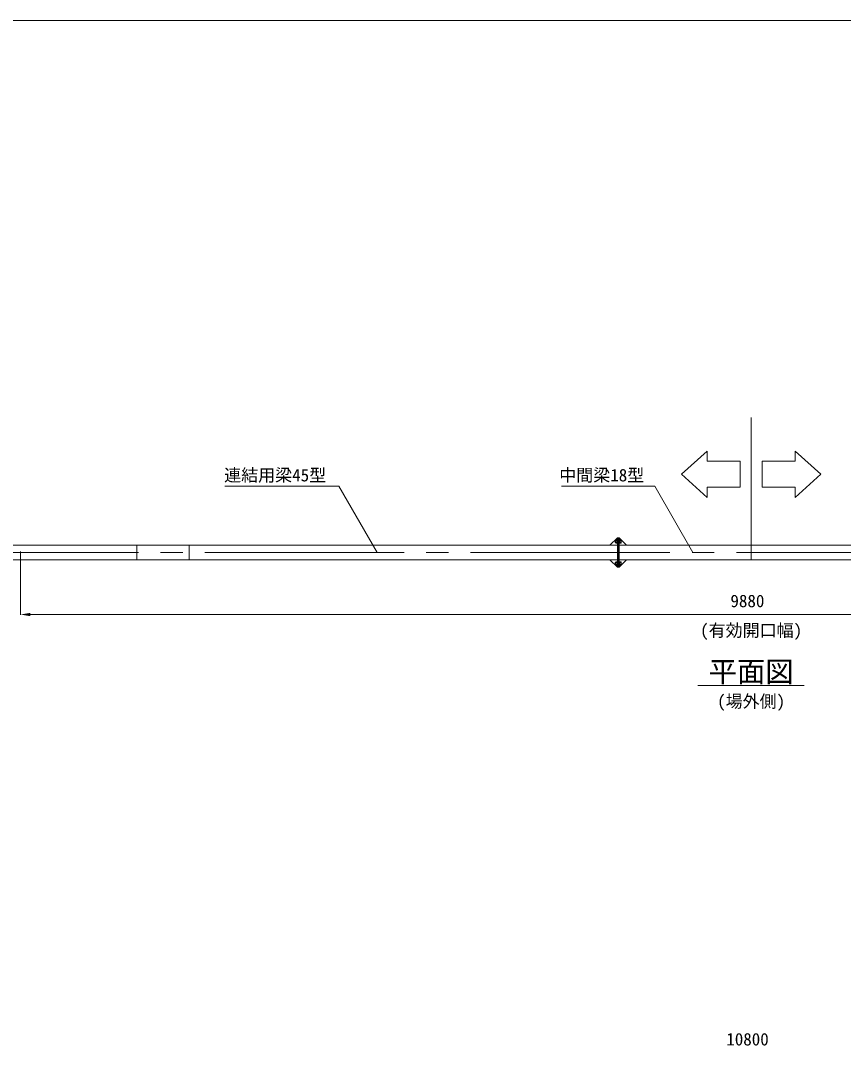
# Model space of a CAD drawing. Units: millimetres, scale not verified. Extents: x -35488 to -11338, y -17325 to 17325.
# Drawn here: x -32396 to -26823, y -7632 to -675 of the extents above; entities that cross this region are included whole.
import ezdxf
from ezdxf.enums import TextEntityAlignment as Align

# ---------------------------------------------------------------- set-up
doc = ezdxf.new("R2010")
doc.units = ezdxf.units.MM
doc.header["$LTSCALE"] = 150
doc.linetypes.add('CHAIN2', pattern=[12, 9, -1, 1, -1])
doc.linetypes.add('DASHED1', pattern=[1.8, 1.2, -0.6])
for name, color, linetype, lineweight in [('0-6_ﾎﾞﾙﾄ類', 2, 'Continuous', 18), ('0-A_図面枠', 7, 'Continuous', 18), ('0-B_寸法', 3, 'Continuous', 18), ('1-2_中央走行棒左', 7, 'Continuous', 18), ('1-3_中間梁18', 7, 'Continuous', 18), ('1-4_通芯', 1, 'CHAIN2', 18), ('1-7_標準ﾊﾟﾈﾙ', 7, 'Continuous', 18), ('1-9_文字', 7, 'Continuous', 18), ('1-B_連結用梁45', 7, 'Continuous', 18)]:
    doc.layers.add(name, color=color, linetype=linetype, lineweight=lineweight)
doc.styles.add('ＭＳ ゴシック', font='')
doc.styles.get('ＭＳ ゴシック').set_extended_font_data('MS Gothic')

msp = doc.modelspace()

# ---------------------------------------------------------------- linework, layer by layer
at = {"layer": '0-6_ﾎﾞﾙﾄ類'}
for p, q in [((-28366.8, -4193), (-28368.8, -4195)), ((-28368.8, -4205), (-28368.8, -4195)), ((-28366.8, -4207), (-28368.8, -4205)), ((-28365.4, -4194.2), (-28368, -4194.2)), ((-28365.4, -4205.8), (-28368, -4205.8)), ((-28366.8, -4207), (-28366.8, -4193)), ((-28365.4, -4193), (-28366.8, -4193)), ((-28365.4, -4207), (-28366.8, -4207)), ((-28365.4, -4189.5), (-28363.8, -4187.9)), ((-28365.4, -4210.5), (-28365.4, -4189.5)), ((-28365.4, -4210.5), (-28363.8, -4212.1)), ((-28363.8, -4193.9), (-28356.4, -4193.9)), ((-28363.8, -4206.1), (-28356.4, -4206.1)), ((-28336.8, -4199.2), (-28339.8, -4200)), ((-28336.8, -4200), (-28339.8, -4200.8)), ((-28329.5, -4193.9), (-28336.8, -4193.9)), ((-28329.5, -4206.1), (-28336.8, -4206.1)), ((-28327.8, -4189.5), (-28329.5, -4187.9)), ((-28327.8, -4210.5), (-28329.5, -4212.1)), ((-28327.8, -4210.5), (-28327.8, -4189.5)), ((-28366.8, -4343), (-28368.8, -4345)), ((-28368.8, -4355), (-28368.8, -4345)), ((-28366.8, -4357), (-28368.8, -4355)), ((-28365.4, -4344.2), (-28368, -4344.2)), ((-28365.4, -4355.8), (-28368, -4355.8)), ((-28366.8, -4357), (-28366.8, -4343)), ((-28365.4, -4343), (-28366.8, -4343)), ((-28365.4, -4357), (-28366.8, -4357)), ((-28365.4, -4339.5), (-28363.8, -4337.9)), ((-28365.4, -4360.5), (-28365.4, -4339.5)), ((-28365.4, -4360.5), (-28363.8, -4362.1)), ((-28363.8, -4343.9), (-28356.4, -4343.9)), ((-28363.8, -4356.1), (-28356.4, -4356.1)), ((-28336.8, -4349.2), (-28339.8, -4350)), ((-28336.8, -4350), (-28339.8, -4350.8)), ((-28329.5, -4343.9), (-28336.8, -4343.9)), ((-28329.5, -4356.1), (-28336.8, -4356.1)), ((-28327.8, -4339.5), (-28329.5, -4337.9)), ((-28327.8, -4360.5), (-28329.5, -4362.1)), ((-28327.8, -4360.5), (-28327.8, -4339.5))]:
    msp.add_line(p, q, dxfattribs=at)
for points in [[(-28363.8, -4187.9), (-28356.4, -4187.9), (-28356.4, -4212.1), (-28363.8, -4212.1)], [(-28329.5, -4187.9), (-28336.8, -4187.9), (-28336.8, -4212.1), (-28329.5, -4212.1)], [(-28363.8, -4337.9), (-28356.4, -4337.9), (-28356.4, -4362.1), (-28363.8, -4362.1)], [(-28329.5, -4337.9), (-28336.8, -4337.9), (-28336.8, -4362.1), (-28329.5, -4362.1)]]:
    msp.add_lwpolyline(points, dxfattribs=at)
for points in [[(-28356.4, -4211), (-28356.4, -4189), (-28354.1, -4189), (-28354.1, -4211)], [(-28339.8, -4189), (-28339.8, -4211), (-28342.1, -4211), (-28342.1, -4189)], [(-28339.8, -4188.6), (-28339.8, -4211.4), (-28336.8, -4211.4), (-28336.8, -4188.6)], [(-28356.4, -4361), (-28356.4, -4339), (-28354.1, -4339), (-28354.1, -4361)], [(-28339.8, -4339), (-28339.8, -4361), (-28342.1, -4361), (-28342.1, -4339)], [(-28339.8, -4338.6), (-28339.8, -4361.4), (-28336.8, -4361.4), (-28336.8, -4338.6)]]:
    msp.add_lwpolyline(points, close=True, dxfattribs=at)
for centre, radius, start, end in [((-28353.3, -4200), 12.1, 150, 210), ((-28360.8, -4190.9), 4.29, 135, 225), ((-28360.8, -4209.1), 4.29, 135, 225), ((-28332.5, -4190.9), 4.29, 315, 45), ((-28332.5, -4209.1), 4.29, 315, 45), ((-28339.9, -4200), 12.1, 330, 30), ((-28353.3, -4350), 12.1, 150, 210), ((-28360.8, -4340.9), 4.29, 135, 225), ((-28360.8, -4359.1), 4.29, 135, 225), ((-28332.5, -4340.9), 4.29, 315, 45), ((-28332.5, -4359.1), 4.29, 315, 45), ((-28339.9, -4350), 12.1, 330, 30)]:
    msp.add_arc(centre, radius, start, end, dxfattribs=at)
at = {"layer": '0-A_図面枠'}
msp.add_lwpolyline([(-35488.1, -675), (-11338.1, -675), (-11338.1, -17325), (-35488.1, -17325)], close=True, dxfattribs=at)
at = {"layer": '0-B_寸法'}
for p, q in [((-32396.1, -4276), (-32396.1, -4696)), ((-22582.1, -4695), (-32330.1, -4695))]:
    msp.add_line(p, q, dxfattribs=at)
at = {"layer": '0-B_寸法', "color": 91}
msp.add_solid([(-32330.1, -4684), (-32396.1, -4695), (-32330.1, -4706)], dxfattribs=at)
at = {"layer": '1-2_中央走行棒左', "color": 4, "linetype": 'DASHED1', "lineweight": 9}
msp.add_line((-32396.1, -4294.7), (-32396.1, -4269.3), dxfattribs=at)
at = {"layer": '1-3_中間梁18'}
for points in [[(-28342.1, -4375), (-28342.1, -4175), (-28348.1, -4175), (-28348.1, -4375)], [(-28342.1, -4225), (-28292.1, -4225), (-28342.1, -4175)], [(-28342.1, -4325), (-26554.1, -4325), (-26554.1, -4225), (-28342.1, -4225)], [(-28342.1, -4325), (-28292.1, -4325), (-28342.1, -4375)]]:
    msp.add_lwpolyline(points, close=True, dxfattribs=at)
at = {"layer": '1-4_通芯'}
for p, q in [((-27448.1, -4325), (-27448.1, -3362.1)), ((-32948.1, -4275), (-20507.1, -4275))]:
    msp.add_line(p, q, dxfattribs=at)
at = {"layer": '1-7_標準ﾊﾟﾈﾙ'}
for p, q in [((-31866.1, -4325), (-31864.6, -4325.4)), ((-31100.1, -4325), (-31101.7, -4325.4))]:
    msp.add_line(p, q, dxfattribs=at)
at = {"layer": '1-9_文字'}
for p, q in [((-31011.5, -3825.8), (-30240.2, -3825.8)), ((-30239.8, -3825.8), (-30240.2, -3825.8)), ((-29980.4, -4275), (-30239.8, -3825.8)), ((-28731.6, -3825.8), (-28101.9, -3825.8)), ((-28101.5, -3825.8), (-28101.9, -3825.8)), ((-27842.1, -4275), (-28101.5, -3825.8)), ((-27808.1, -5175), (-27088.1, -5175))]:
    msp.add_line(p, q, dxfattribs=at)
for points in [[(-27919.9, -3745.2), (-27746.6, -3588.3), (-27746.6, -3657.8), (-27522.6, -3657.8), (-27522.6, -3833), (-27746.6, -3833), (-27746.6, -3902.5)], [(-26976.3, -3745.2), (-27149.6, -3588.3), (-27149.6, -3657.8), (-27373.6, -3657.8), (-27373.6, -3833), (-27149.6, -3833), (-27149.6, -3902.5)]]:
    msp.add_lwpolyline(points, close=True, dxfattribs=at)
at = {"layer": '1-B_連結用梁45'}
for p, q in [((-31609.3, -4225), (-31609.3, -4325)), ((-31254.1, -4225), (-31254.1, -4325))]:
    msp.add_line(p, q, dxfattribs=at)
for points in [[(-28354.1, -4325), (-32948.1, -4325), (-32948.1, -4225), (-28354.1, -4225)], [(-28354.1, -4225), (-28404.1, -4225), (-28354.1, -4175)], [(-28348.1, -4175), (-28348.1, -4375), (-28354.1, -4375), (-28354.1, -4175)], [(-28354.1, -4325), (-28404.1, -4325), (-28354.1, -4375)]]:
    msp.add_lwpolyline(points, close=True, dxfattribs=at)

# ---------------------------------------------------------------- texts
at = {"layer": '0-B_寸法', "style": 'ＭＳ ゴシック'}
for s, p in [('9880', (-27588.3, -4670.5)), ('(有効開口幅)', (-27793.7, -4869.7)), ('10800', (-27616.4, -7636.9))]:
    msp.add_text(s, height=84.46, dxfattribs=at).set_placement(p, align=Align.BOTTOM_LEFT)
at = {"layer": '1-9_文字', "style": 'ＭＳ ゴシック'}
for s, height, p in [('連結用梁45型', 84.46, (-31017.2, -3819.3)), ('中間梁18型', 84.46, (-28747.9, -3819.3)), ('平面図', 140.8, (-27736.1, -5194.2)), ('(場外側)', 84.46, (-27678.5, -5349.7))]:
    msp.add_text(s, height=height, dxfattribs=at).set_placement(p, align=Align.BOTTOM_LEFT)

doc.saveas('drawing.dxf')
